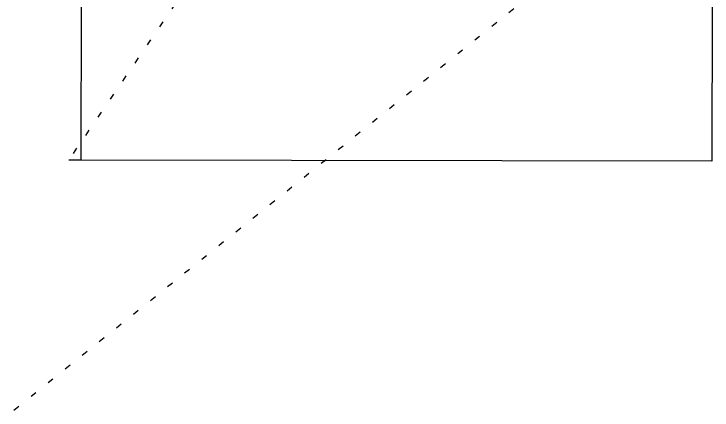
# Model space of a CAD drawing. Extents: x 0 to 11.2, y 0 to 12.7.
# Drawn here: x 0 to 11.16, y 0 to 6.33 of the extents above; entities that cross this region are included whole.
import ezdxf

# ---------------------------------------------------------------- set-up
doc = ezdxf.new("R2010")
doc.units = 0
doc.linetypes.add('DOT', pattern=[0.25, 0, -0.25])

msp = doc.modelspace()

# ---------------------------------------------------------------- linework, layer by layer
at = {"layer": '1', "color": 7, "linetype": 'DOT'}
for p, q in [((0, 0, 1), (8.6612, 6.9571, 1)), ((2.5798, 6.4978, 1), (0.875, 4.0003, 1))]:
    msp.add_line(p, q, dxfattribs=at)
at = {"layer": '1', "color": 7, "linetype": 'CONTINUOUS'}
for p, q in [((1.075, 4, 1), (1.0786, 6.505, 1)), ((11.1606, 6.4905, 1), (11.157, 3.9805, 1)), ((0.875, 4.0003, 1), (1.075, 4, 1)), ((11.157, 3.9805, 1), (1.08, 3.995, 1))]:
    msp.add_line(p, q, dxfattribs=at)

doc.saveas('drawing.dxf')
